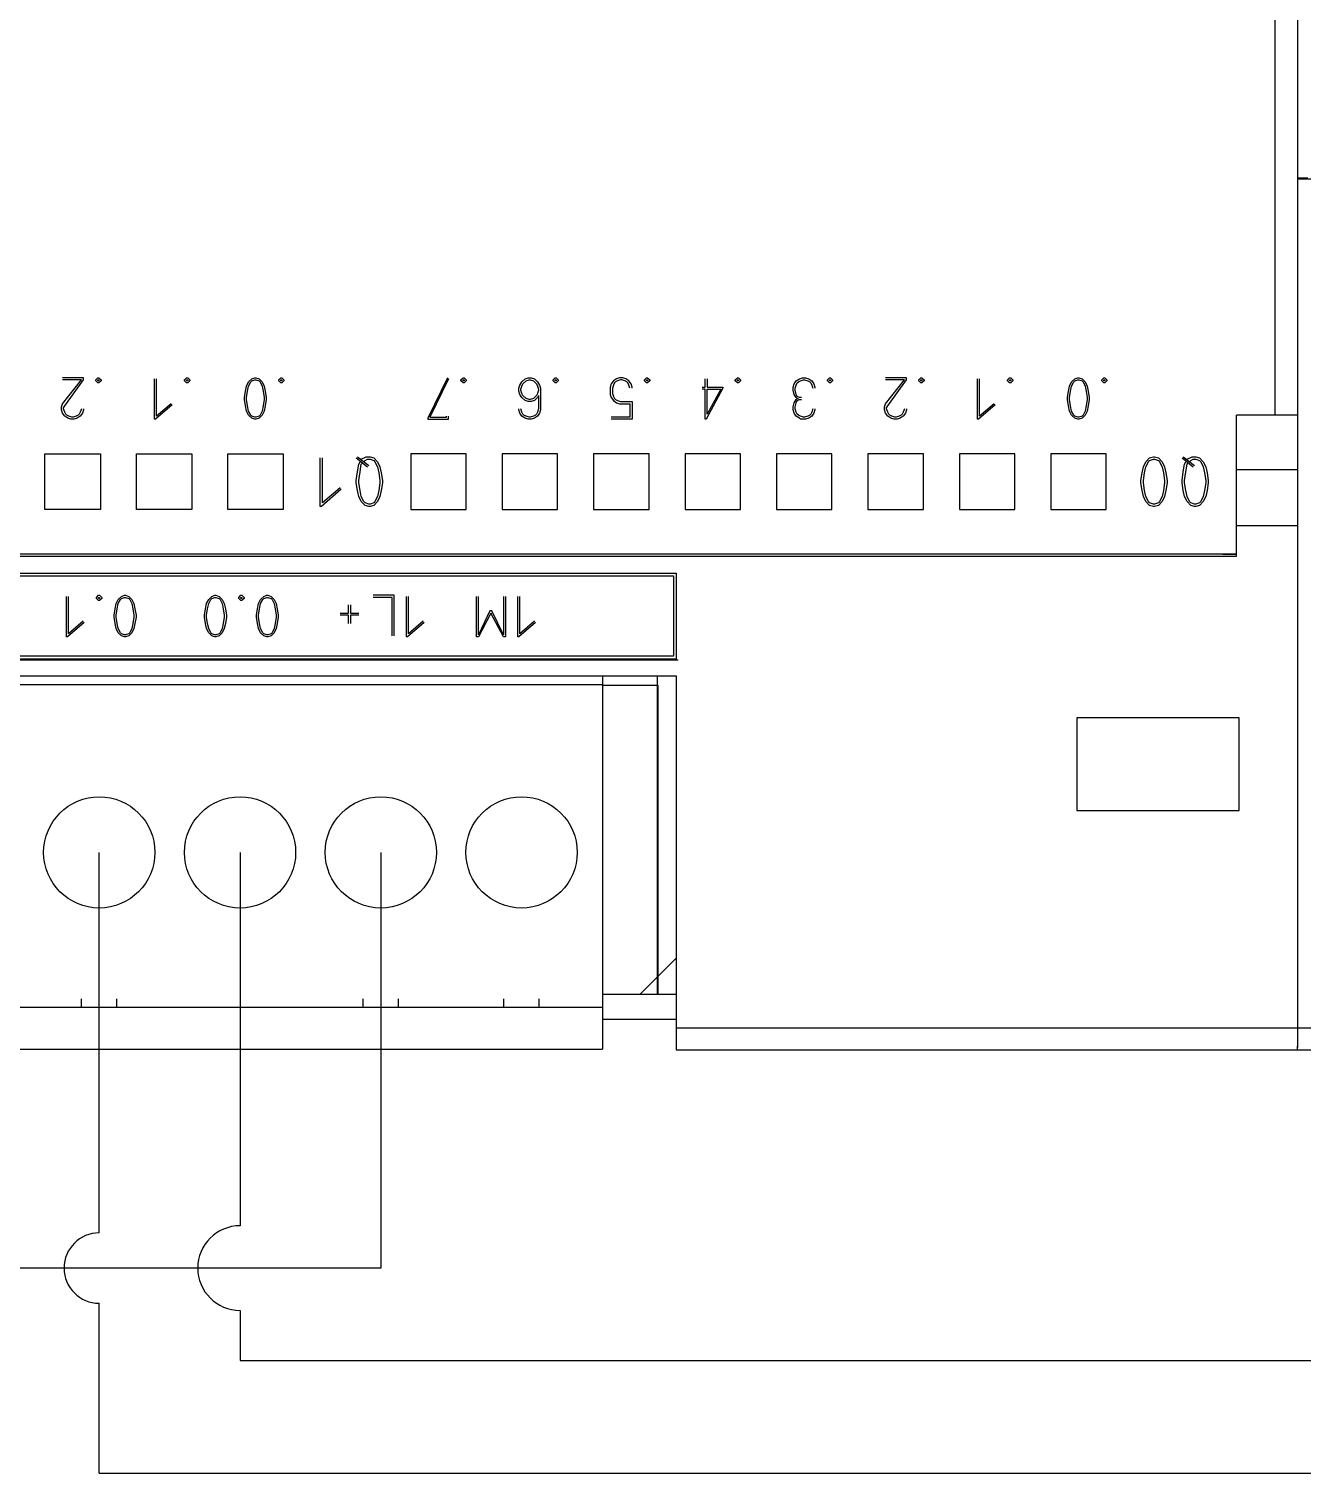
# Model space of a CAD drawing. Header units: inches. Extents: x 9 to 429, y 10 to 307.
# Drawn here: x 191.52 to 229.75, y 115 to 158.35 of the extents above; entities that cross this region are included whole.
import ezdxf

# ---------------------------------------------------------------- set-up
doc = ezdxf.new("R2010")
doc.units = ezdxf.units.IN
doc.header["$MEASUREMENT"] = 0
for name, color, linetype in [('0007LEVEL_0', 7, 'Continuous'), ('0007LEVEL_1', 7, 'Continuous'), ('8_ALL_NOTES_BALLOONS_SYMBOLS_GT', 7, 'Continuous'), ('RED_0.5mm^2', 1, 'Continuous'), ('RED_2.5mm^2', 1, 'Continuous')]:
    doc.layers.add(name, color=color, linetype=linetype)

msp = doc.modelspace()

# ---------------------------------------------------------------- linework, layer by layer
at = {"color": 7, "linetype": 'Continuous'}
for p, q in [((229.615, 193.605), (229.615, 128.369)), ((244.093, 153.836), (229.615, 153.843)), ((227.784, 142.598), (227.784, 146.758)), ((229.615, 146.758), (227.784, 146.758)), ((192.004, 143.929), (192.004, 145.593)), ((192.004, 145.593), (193.669, 145.593)), ((193.669, 145.593), (193.669, 143.929)), ((194.75, 143.929), (194.75, 145.593)), ((194.75, 145.593), (196.415, 145.593)), ((196.415, 145.593), (196.415, 143.929)), ((197.496, 143.929), (197.496, 145.593)), ((197.496, 145.593), (199.16, 145.593)), ((199.16, 145.593), (199.16, 143.929)), ((202.988, 145.593), (202.988, 143.929)), ((204.652, 145.593), (202.988, 145.593)), ((204.652, 143.929), (204.652, 145.593)), ((205.734, 145.593), (205.734, 143.929)), ((207.398, 145.593), (205.734, 145.593)), ((207.398, 143.929), (207.398, 145.593)), ((208.48, 145.593), (208.48, 143.929)), ((210.144, 145.593), (208.48, 145.593)), ((210.144, 143.929), (210.144, 145.593)), ((211.226, 145.593), (211.226, 143.929)), ((212.89, 145.593), (211.226, 145.593)), ((212.89, 143.929), (212.89, 145.593)), ((213.972, 145.593), (213.972, 143.929)), ((215.636, 145.593), (213.972, 145.593)), ((215.636, 143.929), (215.636, 145.593)), ((216.718, 145.593), (216.718, 143.929)), ((218.382, 145.593), (216.718, 145.593)), ((218.382, 143.929), (218.382, 145.593)), ((219.463, 145.593), (219.463, 143.929)), ((221.128, 145.593), (219.463, 145.593)), ((221.128, 143.929), (221.128, 145.593)), ((222.209, 145.593), (222.209, 143.929)), ((223.874, 145.593), (222.209, 145.593)), ((223.874, 143.929), (223.874, 145.593)), ((229.615, 145.117), (227.784, 145.117)), ((193.669, 143.929), (192.004, 143.929)), ((196.415, 143.929), (194.75, 143.929)), ((199.16, 143.929), (197.496, 143.929)), ((202.988, 143.929), (204.652, 143.929)), ((205.734, 143.929), (207.398, 143.929)), ((208.48, 143.929), (210.144, 143.929)), ((211.226, 143.929), (212.89, 143.929)), ((213.972, 143.929), (215.636, 143.929)), ((216.718, 143.929), (218.382, 143.929)), ((219.463, 143.929), (221.128, 143.929)), ((222.209, 143.929), (223.874, 143.929)), ((229.615, 143.44), (227.784, 143.44)), ((100.308, 142.598), (227.784, 142.598)), ((100.308, 142.522), (227.784, 142.522)), ((227.784, 142.522), (227.784, 142.572)), ((100.225, 138.937), (210.959, 138.937)), ((210.959, 138.937), (210.959, 127.703)), ((222.992, 137.672), (222.992, 134.893)), ((227.868, 137.672), (222.992, 137.672)), ((227.868, 134.893), (227.868, 137.672)), ((222.992, 134.893), (227.868, 134.893)), ((210.959, 127.703), (260.902, 127.703))]:
    msp.add_line(p, q, dxfattribs=at)
for points in [[(227.784, 142.571), (227.583, 142.572), (227.45, 142.574), (227.378, 142.577)], [(229.615, 128.369), (229.614, 128.114), (229.612, 127.898), (229.61, 127.754), (229.606, 127.703)]]:
    msp.add_spline(points, degree=3, dxfattribs=at)
at = {"layer": '0007LEVEL_0', "color": 7, "linetype": 'Continuous'}
for p, q in [((193.159, 147.882), (192.535, 147.882)), ((193.159, 147.819), (193.159, 147.882)), ((193.533, 147.819), (193.596, 147.882)), ((193.596, 147.882), (193.627, 147.882)), ((193.627, 147.882), (193.689, 147.819)), ((195.291, 146.633), (195.291, 147.85)), ((195.354, 146.727), (195.354, 147.85)), ((196.196, 147.819), (196.259, 147.882)), ((196.259, 147.882), (196.29, 147.882)), ((196.29, 147.882), (196.352, 147.819)), ((198.12, 147.757), (198.214, 147.85)), ((198.214, 147.85), (198.308, 147.882)), ((198.308, 147.882), (198.339, 147.882)), ((198.339, 147.882), (198.432, 147.85)), ((198.432, 147.85), (198.526, 147.757)), ((199.025, 147.819), (199.088, 147.882)), ((199.088, 147.882), (199.119, 147.882)), ((199.119, 147.882), (199.181, 147.819)), ((204.091, 147.882), (203.498, 146.665)), ((204.122, 147.85), (203.56, 146.696)), ((204.496, 147.819), (204.559, 147.882)), ((204.559, 147.882), (204.59, 147.882)), ((204.59, 147.882), (204.652, 147.819)), ((206.327, 147.757), (206.42, 147.85)), ((206.42, 147.85), (206.514, 147.882)), ((206.514, 147.882), (206.608, 147.882)), ((206.608, 147.882), (206.701, 147.85)), ((206.701, 147.85), (206.795, 147.757)), ((207.263, 147.819), (207.325, 147.882)), ((207.325, 147.882), (207.357, 147.882)), ((207.357, 147.882), (207.419, 147.819)), ((209.166, 147.85), (209.073, 147.788)), ((209.26, 147.882), (209.166, 147.85)), ((209.354, 147.882), (209.26, 147.882)), ((209.447, 147.85), (209.354, 147.882)), ((209.541, 147.788), (209.447, 147.85)), ((210.009, 147.819), (210.071, 147.882)), ((210.071, 147.882), (210.102, 147.882)), ((210.102, 147.882), (210.165, 147.819)), ((211.829, 147.601), (211.829, 147.85)), ((211.891, 147.85), (211.891, 147.601)), ((212.734, 147.819), (212.796, 147.882)), ((212.796, 147.882), (212.828, 147.882)), ((212.828, 147.882), (212.89, 147.819)), ((214.565, 147.788), (214.658, 147.85)), ((214.658, 147.85), (214.752, 147.882)), ((214.752, 147.882), (214.845, 147.882)), ((214.845, 147.882), (214.939, 147.85)), ((214.939, 147.85), (215.033, 147.788)), ((215.501, 147.819), (215.563, 147.882)), ((215.563, 147.882), (215.594, 147.882)), ((215.594, 147.882), (215.657, 147.819)), ((217.872, 147.882), (217.248, 147.882)), ((217.872, 147.819), (217.872, 147.882)), ((218.247, 147.819), (218.309, 147.882)), ((218.309, 147.882), (218.34, 147.882)), ((218.34, 147.882), (218.403, 147.819)), ((220.004, 146.633), (220.004, 147.85)), ((220.067, 146.727), (220.067, 147.85)), ((220.909, 147.819), (220.972, 147.882)), ((220.972, 147.882), (221.003, 147.882)), ((221.003, 147.882), (221.065, 147.819)), ((222.833, 147.757), (222.927, 147.85)), ((222.927, 147.85), (223.021, 147.882)), ((223.021, 147.882), (223.052, 147.882)), ((223.052, 147.882), (223.145, 147.85)), ((223.145, 147.85), (223.239, 147.757)), ((223.738, 147.819), (223.801, 147.882)), ((223.801, 147.882), (223.832, 147.882)), ((223.832, 147.882), (223.894, 147.819)), ((192.535, 147.101), (193.097, 147.819)), ((193.097, 147.819), (192.535, 147.819)), ((192.597, 147.039), (193.159, 147.819)), ((193.533, 147.788), (193.533, 147.819)), ((193.596, 147.726), (193.533, 147.788)), ((193.596, 147.788), (193.596, 147.819)), ((193.596, 147.819), (193.627, 147.819)), ((193.627, 147.788), (193.596, 147.788)), ((193.627, 147.726), (193.596, 147.726)), ((193.627, 147.819), (193.627, 147.788)), ((193.689, 147.788), (193.627, 147.726)), ((193.689, 147.819), (193.689, 147.788)), ((196.196, 147.788), (196.196, 147.819)), ((196.259, 147.726), (196.196, 147.788)), ((196.259, 147.788), (196.259, 147.819)), ((196.259, 147.819), (196.29, 147.819)), ((196.29, 147.788), (196.259, 147.788)), ((196.29, 147.726), (196.259, 147.726)), ((196.29, 147.819), (196.29, 147.788)), ((196.352, 147.788), (196.29, 147.726)), ((196.352, 147.819), (196.352, 147.788)), ((197.996, 147.289), (198.027, 147.476)), ((198.027, 147.476), (198.058, 147.632)), ((198.058, 147.632), (198.12, 147.757)), ((198.058, 147.289), (198.089, 147.476)), ((198.089, 147.476), (198.12, 147.632)), ((198.12, 147.632), (198.183, 147.757)), ((198.183, 147.757), (198.214, 147.788)), ((198.214, 147.788), (198.308, 147.819)), ((198.308, 147.819), (198.339, 147.819)), ((198.339, 147.819), (198.432, 147.788)), ((198.432, 147.788), (198.464, 147.757)), ((198.464, 147.757), (198.526, 147.632)), ((198.526, 147.757), (198.588, 147.632)), ((198.526, 147.632), (198.557, 147.476)), ((198.557, 147.476), (198.588, 147.289)), ((198.588, 147.632), (198.62, 147.476)), ((198.62, 147.476), (198.651, 147.289)), ((199.025, 147.788), (199.025, 147.819)), ((199.088, 147.726), (199.025, 147.788)), ((199.088, 147.788), (199.088, 147.819)), ((199.088, 147.819), (199.119, 147.819)), ((199.119, 147.788), (199.088, 147.788)), ((199.119, 147.726), (199.088, 147.726)), ((199.119, 147.819), (199.119, 147.788)), ((199.181, 147.788), (199.119, 147.726)), ((199.181, 147.819), (199.181, 147.788)), ((204.496, 147.788), (204.496, 147.819)), ((204.559, 147.726), (204.496, 147.788)), ((204.559, 147.788), (204.559, 147.819)), ((204.559, 147.819), (204.59, 147.819)), ((204.59, 147.788), (204.559, 147.788)), ((204.59, 147.726), (204.559, 147.726)), ((204.59, 147.819), (204.59, 147.788)), ((204.652, 147.788), (204.59, 147.726)), ((204.652, 147.819), (204.652, 147.788)), ((206.233, 147.569), (206.264, 147.663)), ((206.233, 147.476), (206.233, 147.569)), ((206.264, 147.382), (206.233, 147.476)), ((206.264, 147.663), (206.327, 147.757)), ((206.296, 147.538), (206.327, 147.632)), ((206.296, 147.507), (206.296, 147.538)), ((206.327, 147.413), (206.296, 147.507)), ((206.327, 147.632), (206.358, 147.694)), ((206.358, 147.351), (206.327, 147.413)), ((206.358, 147.694), (206.452, 147.788)), ((206.452, 147.788), (206.545, 147.819)), ((206.545, 147.819), (206.576, 147.819)), ((206.576, 147.819), (206.67, 147.788)), ((206.67, 147.788), (206.764, 147.694)), ((206.764, 147.694), (206.795, 147.632)), ((206.795, 147.413), (206.764, 147.351)), ((206.795, 147.757), (206.857, 147.663)), ((206.795, 147.632), (206.826, 147.538)), ((206.826, 147.507), (206.795, 147.413)), ((206.826, 147.538), (206.826, 147.507)), ((206.857, 147.663), (206.888, 147.569)), ((206.888, 147.569), (206.888, 146.914)), ((207.263, 147.788), (207.263, 147.819)), ((207.325, 147.726), (207.263, 147.788)), ((207.325, 147.788), (207.325, 147.819)), ((207.325, 147.819), (207.357, 147.819)), ((207.357, 147.788), (207.325, 147.788)), ((207.357, 147.726), (207.325, 147.726)), ((207.357, 147.819), (207.357, 147.788)), ((207.419, 147.788), (207.357, 147.726)), ((207.419, 147.819), (207.419, 147.788)), ((209.01, 147.694), (208.979, 147.601)), ((208.979, 147.601), (208.979, 147.382)), ((209.073, 147.788), (209.01, 147.694)), ((209.073, 147.663), (209.042, 147.569)), ((209.042, 147.569), (209.042, 147.413)), ((209.042, 147.413), (209.073, 147.32)), ((209.104, 147.726), (209.073, 147.663)), ((209.135, 147.757), (209.104, 147.726)), ((209.198, 147.788), (209.135, 147.757)), ((209.291, 147.819), (209.198, 147.788)), ((209.322, 147.819), (209.291, 147.819)), ((209.416, 147.788), (209.322, 147.819)), ((209.478, 147.757), (209.416, 147.788)), ((209.51, 147.726), (209.478, 147.757)), ((209.541, 147.663), (209.51, 147.726)), ((209.603, 147.694), (209.541, 147.788)), ((209.572, 147.569), (209.541, 147.663)), ((209.634, 147.601), (209.603, 147.694)), ((209.634, 147.569), (209.634, 147.601)), ((210.009, 147.788), (210.009, 147.819)), ((210.071, 147.726), (210.009, 147.788)), ((210.071, 147.788), (210.071, 147.819)), ((210.071, 147.819), (210.102, 147.819)), ((210.102, 147.788), (210.071, 147.788)), ((210.102, 147.726), (210.071, 147.726)), ((210.102, 147.819), (210.102, 147.788)), ((210.165, 147.788), (210.102, 147.726)), ((210.165, 147.819), (210.165, 147.788)), ((211.735, 147.601), (211.829, 147.601)), ((211.829, 147.538), (211.735, 147.538)), ((211.829, 146.633), (211.829, 147.538)), ((212.359, 147.569), (211.86, 146.633)), ((211.891, 147.601), (212.359, 147.601)), ((212.297, 147.538), (211.891, 146.789)), ((211.891, 146.789), (211.891, 147.538)), ((211.891, 147.538), (212.297, 147.538)), ((212.359, 147.601), (212.359, 147.569)), ((212.734, 147.788), (212.734, 147.819)), ((212.796, 147.726), (212.734, 147.788)), ((212.796, 147.788), (212.796, 147.819)), ((212.796, 147.819), (212.828, 147.819)), ((212.828, 147.788), (212.796, 147.788)), ((212.828, 147.726), (212.796, 147.726)), ((212.828, 147.819), (212.828, 147.788)), ((212.89, 147.788), (212.828, 147.726)), ((212.89, 147.819), (212.89, 147.788)), ((214.471, 147.601), (214.502, 147.694)), ((214.471, 147.507), (214.471, 147.601)), ((214.502, 147.382), (214.471, 147.507)), ((214.502, 147.694), (214.565, 147.788)), ((214.533, 147.569), (214.565, 147.663)), ((214.533, 147.507), (214.533, 147.569)), ((214.565, 147.382), (214.533, 147.507)), ((214.565, 147.663), (214.596, 147.726)), ((214.596, 147.726), (214.627, 147.757)), ((214.627, 147.757), (214.689, 147.788)), ((214.689, 147.788), (214.783, 147.819)), ((214.783, 147.819), (214.814, 147.819)), ((214.814, 147.819), (214.908, 147.788)), ((214.908, 147.788), (214.97, 147.757)), ((214.97, 147.757), (215.001, 147.726)), ((215.001, 147.726), (215.033, 147.663)), ((215.033, 147.788), (215.095, 147.694)), ((215.033, 147.663), (215.064, 147.569)), ((215.095, 147.694), (215.126, 147.601)), ((215.126, 147.601), (215.126, 147.569)), ((215.501, 147.788), (215.501, 147.819)), ((215.563, 147.726), (215.501, 147.788)), ((215.563, 147.788), (215.563, 147.819)), ((215.563, 147.819), (215.594, 147.819)), ((215.594, 147.788), (215.563, 147.788)), ((215.594, 147.726), (215.563, 147.726)), ((215.594, 147.819), (215.594, 147.788)), ((215.657, 147.788), (215.594, 147.726)), ((215.657, 147.819), (215.657, 147.788)), ((217.248, 147.101), (217.81, 147.819)), ((217.81, 147.819), (217.248, 147.819)), ((217.31, 147.039), (217.872, 147.819)), ((218.247, 147.788), (218.247, 147.819)), ((218.309, 147.726), (218.247, 147.788)), ((218.309, 147.788), (218.309, 147.819)), ((218.309, 147.819), (218.34, 147.819)), ((218.34, 147.788), (218.309, 147.788)), ((218.34, 147.726), (218.309, 147.726)), ((218.34, 147.819), (218.34, 147.788)), ((218.403, 147.788), (218.34, 147.726)), ((218.403, 147.819), (218.403, 147.788)), ((220.909, 147.788), (220.909, 147.819)), ((220.972, 147.726), (220.909, 147.788)), ((220.972, 147.788), (220.972, 147.819)), ((220.972, 147.819), (221.003, 147.819)), ((221.003, 147.788), (220.972, 147.788)), ((221.003, 147.726), (220.972, 147.726)), ((221.003, 147.819), (221.003, 147.788)), ((221.065, 147.788), (221.003, 147.726)), ((221.065, 147.819), (221.065, 147.788)), ((222.709, 147.289), (222.74, 147.476)), ((222.74, 147.476), (222.771, 147.632)), ((222.771, 147.632), (222.833, 147.757)), ((222.771, 147.289), (222.802, 147.476)), ((222.802, 147.476), (222.833, 147.632)), ((222.833, 147.632), (222.896, 147.757)), ((222.896, 147.757), (222.927, 147.788)), ((222.927, 147.788), (223.021, 147.819)), ((223.021, 147.819), (223.052, 147.819)), ((223.052, 147.819), (223.145, 147.788)), ((223.145, 147.788), (223.177, 147.757)), ((223.177, 147.757), (223.239, 147.632)), ((223.239, 147.757), (223.301, 147.632)), ((223.239, 147.632), (223.27, 147.476)), ((223.27, 147.476), (223.301, 147.289)), ((223.301, 147.632), (223.333, 147.476)), ((223.333, 147.476), (223.364, 147.289)), ((223.738, 147.788), (223.738, 147.819)), ((223.801, 147.726), (223.738, 147.788)), ((223.801, 147.788), (223.801, 147.819)), ((223.801, 147.819), (223.832, 147.819)), ((223.832, 147.788), (223.801, 147.788)), ((223.832, 147.726), (223.801, 147.726)), ((223.832, 147.819), (223.832, 147.788)), ((223.894, 147.788), (223.832, 147.726)), ((223.894, 147.819), (223.894, 147.788)), ((192.504, 147.008), (192.535, 147.101)), ((192.504, 146.914), (192.504, 147.008)), ((192.566, 146.977), (192.597, 147.039)), ((192.566, 146.945), (192.566, 146.977)), ((195.822, 147.07), (195.322, 146.633)), ((195.79, 147.101), (195.354, 146.727)), ((197.996, 147.226), (197.996, 147.289)), ((198.027, 147.039), (197.996, 147.226)), ((198.058, 146.883), (198.027, 147.039)), ((198.058, 147.226), (198.058, 147.289)), ((198.089, 147.039), (198.058, 147.226)), ((198.12, 146.883), (198.089, 147.039)), ((198.557, 147.039), (198.526, 146.883)), ((198.588, 147.226), (198.557, 147.039)), ((198.588, 147.289), (198.588, 147.226)), ((198.62, 147.039), (198.588, 146.883)), ((198.651, 147.226), (198.62, 147.039)), ((198.651, 147.289), (198.651, 147.226)), ((206.327, 147.289), (206.264, 147.382)), ((206.42, 147.195), (206.327, 147.289)), ((206.452, 147.257), (206.358, 147.351)), ((206.514, 147.164), (206.42, 147.195)), ((206.545, 147.226), (206.452, 147.257)), ((206.608, 147.164), (206.514, 147.164)), ((206.576, 147.226), (206.545, 147.226)), ((206.67, 147.257), (206.576, 147.226)), ((206.701, 147.195), (206.608, 147.164)), ((206.764, 147.351), (206.67, 147.257)), ((206.795, 147.289), (206.701, 147.195)), ((206.826, 147.351), (206.795, 147.289)), ((206.826, 147.351), (206.826, 146.945)), ((208.979, 147.382), (209.01, 147.289)), ((209.01, 147.289), (209.073, 147.195)), ((209.073, 147.32), (209.104, 147.257)), ((209.073, 147.195), (209.166, 147.133)), ((209.104, 147.257), (209.135, 147.226)), ((209.135, 147.226), (209.198, 147.195)), ((209.166, 147.133), (209.26, 147.101)), ((209.198, 147.195), (209.291, 147.164)), ((209.26, 147.101), (209.572, 147.101)), ((209.291, 147.164), (209.634, 147.164)), ((209.572, 147.101), (209.572, 146.696)), ((209.634, 147.164), (209.634, 146.633)), ((214.471, 147.008), (214.502, 147.133)), ((214.471, 146.914), (214.471, 147.008)), ((214.565, 147.289), (214.502, 147.382)), ((214.502, 147.133), (214.565, 147.226)), ((214.533, 147.008), (214.565, 147.133)), ((214.533, 146.945), (214.533, 147.008)), ((214.596, 147.32), (214.565, 147.382)), ((214.596, 147.257), (214.565, 147.289)), ((214.565, 147.226), (214.596, 147.257)), ((214.565, 147.133), (214.596, 147.195)), ((214.658, 147.289), (214.596, 147.32)), ((214.596, 147.257), (214.627, 147.257)), ((214.596, 147.195), (214.658, 147.226)), ((214.721, 147.289), (214.658, 147.289)), ((214.658, 147.226), (214.721, 147.226)), ((217.217, 147.008), (217.248, 147.101)), ((217.217, 146.914), (217.217, 147.008)), ((217.279, 146.977), (217.31, 147.039)), ((217.279, 146.945), (217.279, 146.977)), ((220.535, 147.07), (220.036, 146.633)), ((220.504, 147.101), (220.067, 146.727)), ((222.709, 147.226), (222.709, 147.289)), ((222.74, 147.039), (222.709, 147.226)), ((222.771, 146.883), (222.74, 147.039)), ((222.771, 147.226), (222.771, 147.289)), ((222.802, 147.039), (222.771, 147.226)), ((222.833, 146.883), (222.802, 147.039)), ((223.27, 147.039), (223.239, 146.883)), ((223.301, 147.226), (223.27, 147.039)), ((223.301, 147.289), (223.301, 147.226)), ((223.333, 147.039), (223.301, 146.883)), ((223.364, 147.226), (223.333, 147.039)), ((223.364, 147.289), (223.364, 147.226)), ((192.535, 146.821), (192.504, 146.914)), ((192.597, 146.727), (192.535, 146.821)), ((192.597, 146.852), (192.566, 146.945)), ((192.629, 146.789), (192.597, 146.852)), ((192.691, 146.665), (192.597, 146.727)), ((192.66, 146.758), (192.629, 146.789)), ((192.722, 146.727), (192.66, 146.758)), ((192.785, 146.633), (192.691, 146.665)), ((192.816, 146.696), (192.722, 146.727)), ((192.878, 146.633), (192.785, 146.633)), ((192.847, 146.696), (192.816, 146.696)), ((192.941, 146.727), (192.847, 146.696)), ((192.972, 146.665), (192.878, 146.633)), ((193.003, 146.758), (192.941, 146.727)), ((193.065, 146.727), (192.972, 146.665)), ((193.034, 146.789), (193.003, 146.758)), ((193.065, 146.852), (193.034, 146.789)), ((193.097, 146.945), (193.065, 146.852)), ((193.128, 146.821), (193.065, 146.727)), ((193.159, 146.914), (193.128, 146.821)), ((193.159, 146.945), (193.159, 146.914)), ((195.322, 146.633), (195.291, 146.633)), ((198.12, 146.758), (198.058, 146.883)), ((198.183, 146.758), (198.12, 146.883)), ((198.214, 146.665), (198.12, 146.758)), ((198.214, 146.727), (198.183, 146.758)), ((198.308, 146.696), (198.214, 146.727)), ((198.308, 146.633), (198.214, 146.665)), ((198.339, 146.696), (198.308, 146.696)), ((198.339, 146.633), (198.308, 146.633)), ((198.432, 146.727), (198.339, 146.696)), ((198.432, 146.665), (198.339, 146.633)), ((198.464, 146.758), (198.432, 146.727)), ((198.526, 146.758), (198.432, 146.665)), ((198.526, 146.883), (198.464, 146.758)), ((198.588, 146.883), (198.526, 146.758)), ((203.498, 146.665), (203.498, 146.633)), ((203.498, 146.633), (204.122, 146.633)), ((203.56, 146.696), (204.059, 146.696)), ((204.059, 146.696), (204.059, 146.727)), ((204.122, 146.633), (204.122, 146.727)), ((206.233, 146.914), (206.233, 146.945)), ((206.264, 146.821), (206.233, 146.914)), ((206.327, 146.727), (206.264, 146.821)), ((206.327, 146.852), (206.296, 146.945)), ((206.358, 146.789), (206.327, 146.852)), ((206.42, 146.665), (206.327, 146.727)), ((206.389, 146.758), (206.358, 146.789)), ((206.452, 146.727), (206.389, 146.758)), ((206.514, 146.633), (206.42, 146.665)), ((206.545, 146.696), (206.452, 146.727)), ((206.608, 146.633), (206.514, 146.633)), ((206.576, 146.696), (206.545, 146.696)), ((206.67, 146.727), (206.576, 146.696)), ((206.701, 146.665), (206.608, 146.633)), ((206.732, 146.758), (206.67, 146.727)), ((206.795, 146.727), (206.701, 146.665)), ((206.764, 146.789), (206.732, 146.758)), ((206.795, 146.852), (206.764, 146.789)), ((206.826, 146.945), (206.795, 146.852)), ((206.857, 146.821), (206.795, 146.727)), ((206.888, 146.914), (206.857, 146.821)), ((209.572, 146.696), (209.01, 146.696)), ((209.634, 146.633), (209.01, 146.633)), ((211.86, 146.633), (211.829, 146.633)), ((214.502, 146.821), (214.471, 146.914)), ((214.565, 146.727), (214.502, 146.821)), ((214.565, 146.852), (214.533, 146.945)), ((214.596, 146.789), (214.565, 146.852)), ((214.658, 146.665), (214.565, 146.727)), ((214.627, 146.758), (214.596, 146.789)), ((214.689, 146.727), (214.627, 146.758)), ((214.689, 146.633), (214.658, 146.665)), ((214.783, 146.696), (214.689, 146.727)), ((214.845, 146.633), (214.689, 146.633)), ((214.814, 146.696), (214.783, 146.696)), ((214.908, 146.727), (214.814, 146.696)), ((214.939, 146.665), (214.845, 146.633)), ((214.97, 146.758), (214.908, 146.727)), ((215.033, 146.727), (214.939, 146.665)), ((215.001, 146.789), (214.97, 146.758)), ((215.033, 146.852), (215.001, 146.789)), ((215.064, 146.945), (215.033, 146.852)), ((215.095, 146.821), (215.033, 146.727)), ((215.126, 146.914), (215.095, 146.821)), ((215.126, 146.945), (215.126, 146.914)), ((217.248, 146.821), (217.217, 146.914)), ((217.31, 146.727), (217.248, 146.821)), ((217.31, 146.852), (217.279, 146.945)), ((217.342, 146.789), (217.31, 146.852)), ((217.404, 146.665), (217.31, 146.727)), ((217.373, 146.758), (217.342, 146.789)), ((217.435, 146.727), (217.373, 146.758)), ((217.498, 146.633), (217.404, 146.665)), ((217.529, 146.696), (217.435, 146.727)), ((217.591, 146.633), (217.498, 146.633)), ((217.56, 146.696), (217.529, 146.696)), ((217.654, 146.727), (217.56, 146.696)), ((217.685, 146.665), (217.591, 146.633)), ((217.716, 146.758), (217.654, 146.727)), ((217.778, 146.727), (217.685, 146.665)), ((217.747, 146.789), (217.716, 146.758)), ((217.778, 146.852), (217.747, 146.789)), ((217.81, 146.945), (217.778, 146.852)), ((217.841, 146.821), (217.778, 146.727)), ((217.872, 146.914), (217.841, 146.821)), ((217.872, 146.945), (217.872, 146.914)), ((220.036, 146.633), (220.004, 146.633)), ((222.833, 146.758), (222.771, 146.883)), ((222.896, 146.758), (222.833, 146.883)), ((222.927, 146.665), (222.833, 146.758)), ((222.927, 146.727), (222.896, 146.758)), ((223.021, 146.696), (222.927, 146.727)), ((223.021, 146.633), (222.927, 146.665)), ((223.052, 146.696), (223.021, 146.696)), ((223.052, 146.633), (223.021, 146.633)), ((223.145, 146.727), (223.052, 146.696)), ((223.145, 146.665), (223.052, 146.633)), ((223.239, 146.758), (223.145, 146.665)), ((223.177, 146.758), (223.145, 146.727)), ((223.239, 146.883), (223.177, 146.758)), ((223.301, 146.883), (223.239, 146.758)), ((200.267, 144.012), (200.267, 145.473)), ((200.342, 144.125), (200.342, 145.473)), ((201.353, 145.473), (201.69, 145.211)), ((201.39, 145.51), (201.727, 145.248)), ((201.39, 145.061), (201.428, 145.285)), ((201.428, 145.285), (201.465, 145.36)), ((201.465, 145.061), (201.503, 145.285)), ((201.503, 145.435), (201.653, 145.51)), ((201.503, 145.285), (201.54, 145.323)), ((201.578, 145.36), (201.615, 145.398)), ((201.615, 145.398), (201.69, 145.435)), ((201.653, 145.51), (201.765, 145.51)), ((201.69, 145.435), (201.765, 145.435)), ((201.765, 145.51), (201.877, 145.473)), ((201.765, 145.435), (201.877, 145.398)), ((201.877, 145.473), (201.99, 145.36)), ((201.877, 145.398), (201.915, 145.36)), ((201.915, 145.36), (201.99, 145.211)), ((201.99, 145.36), (202.064, 145.211)), ((224.989, 145.211), (225.063, 145.36)), ((225.063, 145.36), (225.176, 145.473)), ((225.063, 145.211), (225.138, 145.36)), ((225.138, 145.36), (225.176, 145.398)), ((225.176, 145.473), (225.288, 145.51)), ((225.176, 145.398), (225.288, 145.435)), ((225.288, 145.51), (225.326, 145.51)), ((225.288, 145.435), (225.326, 145.435)), ((225.326, 145.51), (225.438, 145.473)), ((225.326, 145.435), (225.438, 145.398)), ((225.438, 145.473), (225.55, 145.36)), ((225.438, 145.398), (225.475, 145.36)), ((225.475, 145.36), (225.55, 145.211)), ((225.55, 145.36), (225.625, 145.211)), ((226.149, 145.473), (226.486, 145.211)), ((226.187, 145.51), (226.524, 145.248)), ((226.187, 145.061), (226.224, 145.285)), ((226.224, 145.285), (226.262, 145.36)), ((226.262, 145.061), (226.299, 145.285)), ((226.299, 145.435), (226.449, 145.51)), ((226.299, 145.285), (226.337, 145.323)), ((226.374, 145.36), (226.411, 145.398)), ((226.411, 145.398), (226.486, 145.435)), ((226.449, 145.51), (226.561, 145.51)), ((226.486, 145.435), (226.561, 145.435)), ((226.561, 145.51), (226.674, 145.473)), ((226.561, 145.435), (226.674, 145.398)), ((226.674, 145.473), (226.786, 145.36)), ((226.674, 145.398), (226.711, 145.36)), ((226.711, 145.36), (226.786, 145.211)), ((226.786, 145.36), (226.861, 145.211)), ((201.353, 144.799), (201.39, 145.061)), ((201.428, 144.799), (201.465, 145.061)), ((201.99, 145.211), (202.027, 145.023)), ((202.027, 145.023), (202.064, 144.799)), ((202.064, 145.211), (202.102, 145.023)), ((202.102, 145.023), (202.139, 144.799)), ((224.914, 144.799), (224.951, 145.023)), ((224.951, 145.023), (224.989, 145.211)), ((224.989, 144.799), (225.026, 145.023)), ((225.026, 145.023), (225.063, 145.211)), ((225.55, 145.211), (225.588, 145.023)), ((225.588, 145.023), (225.625, 144.799)), ((225.625, 145.211), (225.663, 145.023)), ((225.663, 145.023), (225.7, 144.799)), ((226.149, 144.799), (226.187, 145.061)), ((226.224, 144.799), (226.262, 145.061)), ((226.786, 145.211), (226.823, 145.023)), ((226.823, 145.023), (226.861, 144.799)), ((226.861, 145.211), (226.898, 145.023)), ((226.898, 145.023), (226.936, 144.799)), ((200.904, 144.537), (200.305, 144.012)), ((200.866, 144.574), (200.342, 144.125)), ((201.353, 144.724), (201.353, 144.799)), ((201.39, 144.499), (201.353, 144.724)), ((201.428, 144.312), (201.39, 144.499)), ((201.428, 144.724), (201.428, 144.799)), ((201.465, 144.499), (201.428, 144.724)), ((201.503, 144.312), (201.465, 144.499)), ((202.027, 144.499), (201.99, 144.312)), ((202.064, 144.724), (202.027, 144.499)), ((202.064, 144.799), (202.064, 144.724)), ((202.102, 144.499), (202.064, 144.312)), ((202.139, 144.724), (202.102, 144.499)), ((202.139, 144.799), (202.139, 144.724)), ((224.914, 144.724), (224.914, 144.799)), ((224.951, 144.499), (224.914, 144.724)), ((224.989, 144.312), (224.951, 144.499)), ((224.989, 144.724), (224.989, 144.799)), ((225.026, 144.499), (224.989, 144.724)), ((225.063, 144.312), (225.026, 144.499)), ((225.588, 144.499), (225.55, 144.312)), ((225.625, 144.724), (225.588, 144.499)), ((225.625, 144.799), (225.625, 144.724)), ((225.663, 144.499), (225.625, 144.312)), ((225.7, 144.724), (225.663, 144.499)), ((225.7, 144.799), (225.7, 144.724)), ((226.149, 144.724), (226.149, 144.799)), ((226.187, 144.499), (226.149, 144.724)), ((226.224, 144.312), (226.187, 144.499)), ((226.224, 144.724), (226.224, 144.799)), ((226.262, 144.499), (226.224, 144.724)), ((226.299, 144.312), (226.262, 144.499)), ((226.823, 144.499), (226.786, 144.312)), ((226.861, 144.724), (226.823, 144.499)), ((226.861, 144.799), (226.861, 144.724)), ((226.898, 144.499), (226.861, 144.312)), ((226.936, 144.724), (226.898, 144.499)), ((226.936, 144.799), (226.936, 144.724)), ((200.305, 144.012), (200.267, 144.012)), ((201.503, 144.162), (201.428, 144.312)), ((201.578, 144.162), (201.503, 144.312)), ((201.615, 144.05), (201.503, 144.162)), ((201.615, 144.125), (201.578, 144.162)), ((201.727, 144.087), (201.615, 144.125)), ((201.727, 144.012), (201.615, 144.05)), ((201.765, 144.087), (201.727, 144.087)), ((201.765, 144.012), (201.727, 144.012)), ((201.877, 144.125), (201.765, 144.087)), ((201.877, 144.05), (201.765, 144.012)), ((201.99, 144.162), (201.877, 144.05)), ((201.915, 144.162), (201.877, 144.125)), ((201.99, 144.312), (201.915, 144.162)), ((202.064, 144.312), (201.99, 144.162)), ((225.063, 144.162), (224.989, 144.312)), ((225.138, 144.162), (225.063, 144.312)), ((225.176, 144.05), (225.063, 144.162)), ((225.176, 144.125), (225.138, 144.162)), ((225.288, 144.087), (225.176, 144.125)), ((225.288, 144.012), (225.176, 144.05)), ((225.326, 144.087), (225.288, 144.087)), ((225.326, 144.012), (225.288, 144.012)), ((225.438, 144.125), (225.326, 144.087)), ((225.438, 144.05), (225.326, 144.012)), ((225.55, 144.162), (225.438, 144.05)), ((225.475, 144.162), (225.438, 144.125)), ((225.55, 144.312), (225.475, 144.162)), ((225.625, 144.312), (225.55, 144.162)), ((226.299, 144.162), (226.224, 144.312)), ((226.374, 144.162), (226.299, 144.312)), ((226.411, 144.05), (226.299, 144.162)), ((226.411, 144.125), (226.374, 144.162)), ((226.524, 144.087), (226.411, 144.125)), ((226.524, 144.012), (226.411, 144.05)), ((226.561, 144.087), (226.524, 144.087)), ((226.561, 144.012), (226.524, 144.012)), ((226.674, 144.125), (226.561, 144.087)), ((226.674, 144.05), (226.561, 144.012)), ((226.711, 144.162), (226.674, 144.125)), ((226.786, 144.162), (226.674, 144.05)), ((226.786, 144.312), (226.711, 144.162)), ((226.861, 144.312), (226.786, 144.162))]:
    msp.add_line(p, q, dxfattribs=at)
at = {"layer": '0007LEVEL_1', "color": 7, "linetype": 'Continuous'}
for p, q in [((157.389, 142.015), (210.959, 142.015)), ((157.473, 141.932), (210.876, 141.932)), ((210.876, 141.932), (210.876, 139.519)), ((210.959, 142.015), (210.959, 139.436)), ((193.553, 141.287), (193.616, 141.35)), ((193.616, 141.35), (193.647, 141.35)), ((193.647, 141.35), (193.709, 141.287)), ((194.302, 141.318), (194.396, 141.35)), ((194.396, 141.35), (194.427, 141.35)), ((194.427, 141.35), (194.52, 141.318)), ((197.015, 141.318), (197.108, 141.35)), ((197.108, 141.35), (197.14, 141.35)), ((197.14, 141.35), (197.233, 141.318)), ((197.826, 141.287), (197.889, 141.35)), ((197.889, 141.35), (197.92, 141.35)), ((197.92, 141.35), (197.982, 141.287)), ((198.575, 141.318), (198.669, 141.35)), ((198.669, 141.35), (198.7, 141.35)), ((198.7, 141.35), (198.793, 141.318)), ((202.488, 141.35), (201.864, 141.35)), ((202.488, 140.133), (202.488, 141.35)), ((192.648, 140.101), (192.648, 141.318)), ((192.711, 140.195), (192.711, 141.318)), ((193.553, 141.256), (193.553, 141.287)), ((193.616, 141.194), (193.553, 141.256)), ((193.616, 141.256), (193.616, 141.287)), ((193.616, 141.287), (193.647, 141.287)), ((193.647, 141.256), (193.616, 141.256)), ((193.647, 141.194), (193.616, 141.194)), ((193.647, 141.287), (193.647, 141.256)), ((193.709, 141.256), (193.647, 141.194)), ((193.709, 141.287), (193.709, 141.256)), ((194.084, 140.757), (194.115, 140.944)), ((194.115, 140.944), (194.146, 141.1)), ((194.146, 141.1), (194.208, 141.225)), ((194.146, 140.757), (194.177, 140.944)), ((194.177, 140.944), (194.208, 141.1)), ((194.208, 141.225), (194.302, 141.318)), ((194.208, 141.1), (194.271, 141.225)), ((194.271, 141.225), (194.302, 141.256)), ((194.302, 141.256), (194.396, 141.287)), ((194.396, 141.287), (194.427, 141.287)), ((194.427, 141.287), (194.52, 141.256)), ((194.52, 141.318), (194.614, 141.225)), ((194.52, 141.256), (194.552, 141.225)), ((194.552, 141.225), (194.614, 141.1)), ((194.614, 141.225), (194.676, 141.1)), ((194.614, 141.1), (194.645, 140.944)), ((194.645, 140.944), (194.676, 140.757)), ((194.676, 141.1), (194.708, 140.944)), ((194.708, 140.944), (194.739, 140.757)), ((196.796, 140.757), (196.828, 140.944)), ((196.828, 140.944), (196.859, 141.1)), ((196.859, 141.1), (196.921, 141.225)), ((196.859, 140.757), (196.89, 140.944)), ((196.89, 140.944), (196.921, 141.1)), ((196.921, 141.225), (197.015, 141.318)), ((196.921, 141.1), (196.984, 141.225)), ((196.984, 141.225), (197.015, 141.256)), ((197.015, 141.256), (197.108, 141.287)), ((197.108, 141.287), (197.14, 141.287)), ((197.14, 141.287), (197.233, 141.256)), ((197.233, 141.318), (197.327, 141.225)), ((197.233, 141.256), (197.264, 141.225)), ((197.264, 141.225), (197.327, 141.1)), ((197.327, 141.225), (197.389, 141.1)), ((197.327, 141.1), (197.358, 140.944)), ((197.358, 140.944), (197.389, 140.757)), ((197.389, 141.1), (197.421, 140.944)), ((197.421, 140.944), (197.452, 140.757)), ((197.826, 141.256), (197.826, 141.287)), ((197.889, 141.194), (197.826, 141.256)), ((197.889, 141.256), (197.889, 141.287)), ((197.889, 141.287), (197.92, 141.287)), ((197.92, 141.256), (197.889, 141.256)), ((197.92, 141.194), (197.889, 141.194)), ((197.92, 141.287), (197.92, 141.256)), ((197.982, 141.256), (197.92, 141.194)), ((197.982, 141.287), (197.982, 141.256)), ((198.357, 140.757), (198.388, 140.944)), ((198.388, 140.944), (198.419, 141.1)), ((198.419, 141.1), (198.481, 141.225)), ((198.419, 140.757), (198.45, 140.944)), ((198.45, 140.944), (198.481, 141.1)), ((198.481, 141.225), (198.575, 141.318)), ((198.481, 141.1), (198.544, 141.225)), ((198.544, 141.225), (198.575, 141.256)), ((198.575, 141.256), (198.669, 141.287)), ((198.669, 141.287), (198.7, 141.287)), ((198.7, 141.287), (198.793, 141.256)), ((198.793, 141.318), (198.887, 141.225)), ((198.793, 141.256), (198.825, 141.225)), ((198.825, 141.225), (198.887, 141.1)), ((198.887, 141.225), (198.949, 141.1)), ((198.887, 141.1), (198.918, 140.944)), ((198.918, 140.944), (198.949, 140.757)), ((198.949, 141.1), (198.981, 140.944)), ((198.981, 140.944), (199.012, 140.757)), ((201.115, 140.819), (201.115, 141.069)), ((201.178, 141.069), (201.178, 140.819)), ((202.426, 141.287), (201.864, 141.287)), ((202.426, 140.133), (202.426, 141.287)), ((202.863, 140.101), (202.863, 141.318)), ((202.925, 140.195), (202.925, 141.318)), ((204.958, 140.101), (204.958, 141.318)), ((205.02, 140.164), (205.02, 141.318)), ((205.769, 141.318), (205.769, 140.164)), ((205.832, 141.318), (205.832, 140.101)), ((206.206, 140.101), (206.206, 141.318)), ((206.268, 140.195), (206.268, 141.318)), ((193.179, 140.538), (192.679, 140.101)), ((193.148, 140.57), (192.711, 140.195)), ((194.084, 140.694), (194.084, 140.757)), ((194.115, 140.507), (194.084, 140.694)), ((194.146, 140.351), (194.115, 140.507)), ((194.146, 140.694), (194.146, 140.757)), ((194.177, 140.507), (194.146, 140.694)), ((194.208, 140.351), (194.177, 140.507)), ((194.645, 140.507), (194.614, 140.351)), ((194.676, 140.694), (194.645, 140.507)), ((194.676, 140.757), (194.676, 140.694)), ((194.708, 140.507), (194.676, 140.351)), ((194.739, 140.694), (194.708, 140.507)), ((194.739, 140.757), (194.739, 140.694)), ((196.796, 140.694), (196.796, 140.757)), ((196.828, 140.507), (196.796, 140.694)), ((196.859, 140.351), (196.828, 140.507)), ((196.859, 140.694), (196.859, 140.757)), ((196.89, 140.507), (196.859, 140.694)), ((196.921, 140.351), (196.89, 140.507)), ((197.358, 140.507), (197.327, 140.351)), ((197.389, 140.694), (197.358, 140.507)), ((197.389, 140.757), (197.389, 140.694)), ((197.421, 140.507), (197.389, 140.351)), ((197.452, 140.694), (197.421, 140.507)), ((197.452, 140.757), (197.452, 140.694)), ((198.357, 140.694), (198.357, 140.757)), ((198.388, 140.507), (198.357, 140.694)), ((198.419, 140.351), (198.388, 140.507)), ((198.419, 140.694), (198.419, 140.757)), ((198.45, 140.507), (198.419, 140.694)), ((198.481, 140.351), (198.45, 140.507)), ((198.918, 140.507), (198.887, 140.351)), ((198.949, 140.694), (198.918, 140.507)), ((198.949, 140.757), (198.949, 140.694)), ((198.981, 140.507), (198.949, 140.351)), ((199.012, 140.694), (198.981, 140.507)), ((199.012, 140.757), (199.012, 140.694)), ((200.866, 140.819), (201.115, 140.819)), ((201.115, 140.757), (200.866, 140.757)), ((201.115, 140.507), (201.115, 140.757)), ((201.178, 140.819), (201.427, 140.819)), ((201.178, 140.757), (201.178, 140.507)), ((201.427, 140.757), (201.178, 140.757)), ((203.393, 140.538), (202.894, 140.101)), ((203.362, 140.57), (202.925, 140.195)), ((205.364, 140.882), (205.02, 140.164)), ((205.395, 140.819), (205.02, 140.101)), ((205.426, 140.882), (205.364, 140.882)), ((205.769, 140.101), (205.395, 140.819)), ((205.769, 140.164), (205.426, 140.882)), ((206.737, 140.538), (206.237, 140.101)), ((206.705, 140.57), (206.268, 140.195)), ((192.679, 140.101), (192.648, 140.101)), ((194.208, 140.226), (194.146, 140.351)), ((194.271, 140.226), (194.208, 140.351)), ((194.302, 140.133), (194.208, 140.226)), ((194.302, 140.195), (194.271, 140.226)), ((194.396, 140.164), (194.302, 140.195)), ((194.396, 140.101), (194.302, 140.133)), ((194.427, 140.164), (194.396, 140.164)), ((194.427, 140.101), (194.396, 140.101)), ((194.52, 140.195), (194.427, 140.164)), ((194.52, 140.133), (194.427, 140.101)), ((194.552, 140.226), (194.52, 140.195)), ((194.614, 140.226), (194.52, 140.133)), ((194.614, 140.351), (194.552, 140.226)), ((194.676, 140.351), (194.614, 140.226)), ((196.921, 140.226), (196.859, 140.351)), ((196.984, 140.226), (196.921, 140.351)), ((197.015, 140.133), (196.921, 140.226)), ((197.015, 140.195), (196.984, 140.226)), ((197.108, 140.164), (197.015, 140.195)), ((197.108, 140.101), (197.015, 140.133)), ((197.14, 140.164), (197.108, 140.164)), ((197.14, 140.101), (197.108, 140.101)), ((197.233, 140.195), (197.14, 140.164)), ((197.233, 140.133), (197.14, 140.101)), ((197.327, 140.226), (197.233, 140.133)), ((197.264, 140.226), (197.233, 140.195)), ((197.327, 140.351), (197.264, 140.226)), ((197.389, 140.351), (197.327, 140.226)), ((198.481, 140.226), (198.419, 140.351)), ((198.544, 140.226), (198.481, 140.351)), ((198.575, 140.133), (198.481, 140.226)), ((198.575, 140.195), (198.544, 140.226)), ((198.669, 140.164), (198.575, 140.195)), ((198.669, 140.101), (198.575, 140.133)), ((198.7, 140.164), (198.669, 140.164)), ((198.7, 140.101), (198.669, 140.101)), ((198.793, 140.195), (198.7, 140.164)), ((198.793, 140.133), (198.7, 140.101)), ((198.887, 140.226), (198.793, 140.133)), ((198.825, 140.226), (198.793, 140.195)), ((198.887, 140.351), (198.825, 140.226)), ((198.949, 140.351), (198.887, 140.226)), ((202.894, 140.101), (202.863, 140.101)), ((205.02, 140.101), (204.958, 140.101)), ((205.832, 140.101), (205.769, 140.101)), ((206.237, 140.101), (206.206, 140.101)), ((210.959, 139.436), (157.389, 139.436)), ((210.876, 139.519), (157.473, 139.519))]:
    msp.add_line(p, q, dxfattribs=at)
at = {"layer": '8_ALL_NOTES_BALLOONS_SYMBOLS_GT', "color": 7, "linetype": 'Continuous'}
for p, q in [((229.615, 193.605), (229.615, 128.369)), ((228.949, 146.758), (228.949, 175.216)), ((229.923, 153.872), (229.615, 153.873)), ((227.784, 142.598), (227.784, 146.758)), ((229.615, 146.758), (227.784, 146.758)), ((229.615, 145.117), (227.784, 145.117)), ((229.615, 143.44), (227.784, 143.44)), ((227.784, 142.571), (227.583, 142.572)), ((227.784, 142.522), (227.784, 142.572)), ((157.435, 139.417), (211.019, 139.417)), ((100.225, 138.937), (210.959, 138.937)), ((208.747, 138.937), (208.747, 127.723)), ((210.402, 129.368), (210.402, 138.937)), ((210.959, 138.937), (210.959, 127.703)), ((208.747, 138.663), (157.389, 138.663)), ((210.419, 138.645), (208.747, 138.645)), ((210.419, 129.368), (210.419, 138.645)), ((210.959, 130.457), (209.87, 129.368)), ((193.107, 128.991), (193.107, 129.237)), ((194.164, 128.991), (194.164, 129.237)), ((201.561, 128.991), (201.561, 129.237)), ((202.618, 128.991), (202.618, 129.237)), ((205.788, 128.991), (205.788, 129.237)), ((206.845, 128.991), (206.845, 129.237)), ((210.959, 129.368), (208.747, 129.368)), ((157.367, 128.991), (208.747, 128.991)), ((210.959, 128.619), (208.747, 128.619)), ((210.959, 128.369), (261.567, 128.369)), ((229.615, 128.369), (229.614, 128.114)), ((229.612, 127.898), (229.61, 127.754)), ((229.614, 128.114), (229.612, 127.898)), ((157.367, 127.723), (208.747, 127.723)), ((229.61, 127.754), (229.606, 127.703))]:
    msp.add_line(p, q, dxfattribs=at)
for centre in [(193.635, 133.633), (197.862, 133.633), (202.089, 133.633), (206.316, 133.633)]:
    msp.add_circle(centre, 1.67, dxfattribs=at)
at = {"layer": 'RED_0.5mm^2'}
for p, q in [((197.862, 133.633), (197.862, 122.425)), ((197.862, 119.885), (197.862, 118.38)), ((197.862, 118.38), (296.355, 118.38))]:
    msp.add_line(p, q, dxfattribs=at)
msp.add_arc((197.862, 121.155), 1.27, 90, 270, dxfattribs=at)
at = {"layer": 'RED_2.5mm^2'}
for p, q in [((193.635, 122.212), (193.635, 133.633)), ((202.089, 133.633), (202.089, 121.155)), ((202.089, 121.155), (87.004, 121.155)), ((193.635, 115), (193.635, 120.099)), ((193.635, 115), (296.355, 115))]:
    msp.add_line(p, q, dxfattribs=at)
msp.add_arc((193.635, 121.155), 1.057, 90, 270, dxfattribs=at)

doc.saveas('drawing.dxf')
